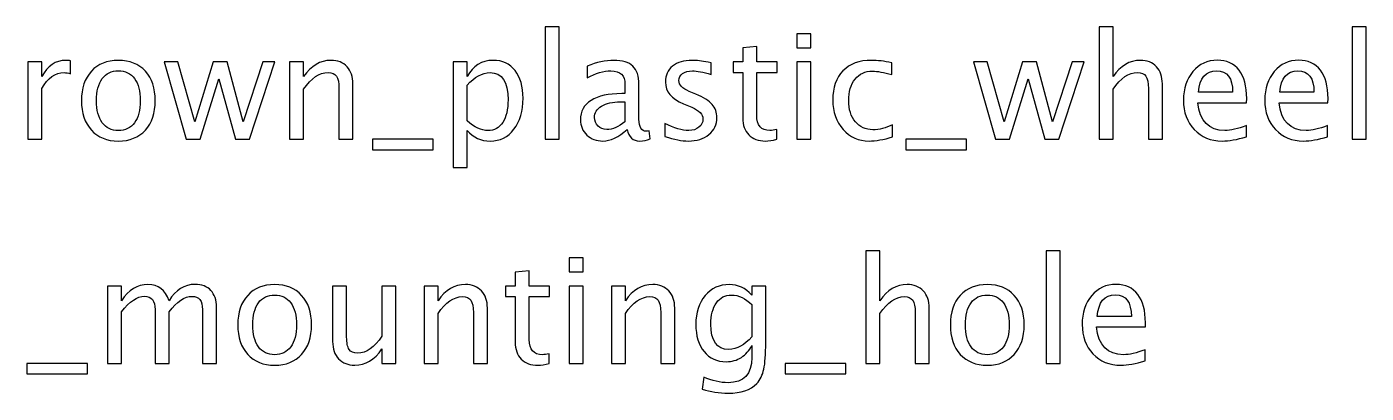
# Model space of a CAD drawing. Header units: centimetres. Extents: x -26.9 to 37.3, y -43.5 to 43.3.
# Drawn here: x 8.27 to 19.93, y 12.46 to 15.65 of the extents above; entities that cross this region are included whole.
import ezdxf

# ---------------------------------------------------------------- set-up
doc = ezdxf.new("R2010")
doc.units = ezdxf.units.CM
doc.header["$MEASUREMENT"] = 0
doc.layers.add('Layer 1', color=7, linetype='Continuous')

msp = doc.modelspace()

# ---------------------------------------------------------------- linework, layer by layer
at = {"layer": 'Layer 1'}
for points, knots in [([(12.78074, 14.67044), (12.78074, 14.67044), (12.78074, 15.64961), (12.78074, 15.64961), (12.78074, 15.64961), (12.78074, 15.64961), (12.90266, 15.64961), (12.90266, 15.64961), (12.90266, 15.64961), (12.90266, 15.64961), (12.90266, 14.67044), (12.90266, 14.67044), (12.90266, 14.67044), (12.90266, 14.67044), (12.78074, 14.67044), (12.78074, 14.67044)], [0, 0, 0, 0, 0.2, 0.2, 0.2, 0.2, 0.4, 0.4, 0.4, 0.4, 0.6, 0.6, 0.6, 0.6, 1, 1, 1, 1]), ([(17.60251, 14.67044), (17.60251, 14.67044), (17.60251, 15.64961), (17.60251, 15.64961), (17.60251, 15.64961), (17.60251, 15.64961), (17.72443, 15.64961), (17.72443, 15.64961), (17.72443, 15.64961), (17.72443, 15.64961), (17.72443, 15.21633), (17.72443, 15.21633), (17.72443, 15.21633), (17.78899, 15.31052), (17.86815, 15.35751), (17.96171, 15.35751), (17.96171, 15.35751), (18.02055, 15.35751), (18.06733, 15.3391), (18.10183, 15.30205), (18.10183, 15.30205), (18.13633, 15.26522), (18.15369, 15.21548), (18.15369, 15.15325), (18.15369, 15.15325), (18.15369, 15.15325), (18.15369, 14.67044), (18.15369, 14.67044), (18.15369, 14.67044), (18.15369, 14.67044), (18.03177, 14.67044), (18.03177, 14.67044), (18.03177, 14.67044), (18.03177, 14.67044), (18.03177, 15.11346), (18.03177, 15.11346), (18.03177, 15.11346), (18.03177, 15.16341), (18.02436, 15.19897), (18.00976, 15.22014), (18.00976, 15.22014), (17.99494, 15.24152), (17.9706, 15.2521), (17.93652, 15.2521), (17.93652, 15.2521), (17.86159, 15.2521), (17.79089, 15.20321), (17.72443, 15.10542), (17.72443, 15.10542), (17.72443, 15.10542), (17.72443, 14.67044), (17.72443, 14.67044), (17.72443, 14.67044), (17.72443, 14.67044), (17.60251, 14.67044), (17.60251, 14.67044)], [0, 0, 0, 0, 0.06666667, 0.06666667, 0.06666667, 0.06666667, 0.13333333, 0.13333333, 0.13333333, 0.13333333, 0.2, 0.2, 0.2, 0.2, 0.26666667, 0.26666667, 0.26666667, 0.26666667, 0.33333333, 0.33333333, 0.33333333, 0.33333333, 0.4, 0.4, 0.4, 0.4, 0.46666667, 0.46666667, 0.46666667, 0.46666667, 0.53333333, 0.53333333, 0.53333333, 0.53333333, 0.6, 0.6, 0.6, 0.6, 0.66666667, 0.66666667, 0.66666667, 0.66666667, 0.73333333, 0.73333333, 0.73333333, 0.73333333, 0.8, 0.8, 0.8, 0.8, 0.86666667, 0.86666667, 0.86666667, 0.86666667, 1, 1, 1, 1]), ([(19.80596, 14.67044), (19.80596, 14.67044), (19.80596, 15.64961), (19.80596, 15.64961), (19.80596, 15.64961), (19.80596, 15.64961), (19.92788, 15.64961), (19.92788, 15.64961), (19.92788, 15.64961), (19.92788, 15.64961), (19.92788, 14.67044), (19.92788, 14.67044), (19.92788, 14.67044), (19.92788, 14.67044), (19.80596, 14.67044), (19.80596, 14.67044)], [0, 0, 0, 0, 0.2, 0.2, 0.2, 0.2, 0.4, 0.4, 0.4, 0.4, 0.6, 0.6, 0.6, 0.6, 1, 1, 1, 1]), ([(14.97149, 15.46673), (14.97149, 15.46673), (14.97149, 15.58865), (14.97149, 15.58865), (14.97149, 15.58865), (14.97149, 15.58865), (15.09341, 15.58865), (15.09341, 15.58865), (15.09341, 15.58865), (15.09341, 15.58865), (15.09341, 15.46673), (15.09341, 15.46673), (15.09341, 15.46673), (15.09341, 15.46673), (14.97149, 15.46673), (14.97149, 15.46673)], [0, 0, 0, 0, 0.2, 0.2, 0.2, 0.2, 0.4, 0.4, 0.4, 0.4, 0.6, 0.6, 0.6, 0.6, 1, 1, 1, 1]), ([(14.7975, 14.67065), (14.75982, 14.66028), (14.72702, 14.6552), (14.69929, 14.6552), (14.69929, 14.6552), (14.63706, 14.6552), (14.58859, 14.67298), (14.55387, 14.70854), (14.55387, 14.70854), (14.51895, 14.7441), (14.50159, 14.79342), (14.50159, 14.85671), (14.50159, 14.85671), (14.50159, 14.85671), (14.50159, 15.2521), (14.50159, 15.2521), (14.50159, 15.2521), (14.50159, 15.2521), (14.41735, 15.2521), (14.41735, 15.2521), (14.41735, 15.2521), (14.41735, 15.2521), (14.41735, 15.34354), (14.41735, 15.34354), (14.41735, 15.34354), (14.41735, 15.34354), (14.50159, 15.34354), (14.50159, 15.34354), (14.50159, 15.34354), (14.50159, 15.34354), (14.50159, 15.46525), (14.50159, 15.46525), (14.50159, 15.46525), (14.50159, 15.46525), (14.62351, 15.47689), (14.62351, 15.47689), (14.62351, 15.47689), (14.62351, 15.47689), (14.62351, 15.34354), (14.62351, 15.34354), (14.62351, 15.34354), (14.62351, 15.34354), (14.80004, 15.34354), (14.80004, 15.34354), (14.80004, 15.34354), (14.80004, 15.34354), (14.80004, 15.2521), (14.80004, 15.2521), (14.80004, 15.2521), (14.80004, 15.2521), (14.62351, 15.2521), (14.62351, 15.2521), (14.62351, 15.2521), (14.62351, 15.2521), (14.62351, 14.87872), (14.62351, 14.87872), (14.62351, 14.87872), (14.62351, 14.79067), (14.66182, 14.74664), (14.73823, 14.74664), (14.73823, 14.74664), (14.75453, 14.74664), (14.77422, 14.74939), (14.7975, 14.75468), (14.7975, 14.75468), (14.7975, 14.75468), (14.7975, 14.67065), (14.7975, 14.67065)], [0, 0, 0, 0, 0.05555556, 0.05555556, 0.05555556, 0.05555556, 0.11111111, 0.11111111, 0.11111111, 0.11111111, 0.16666667, 0.16666667, 0.16666667, 0.16666667, 0.22222222, 0.22222222, 0.22222222, 0.22222222, 0.27777778, 0.27777778, 0.27777778, 0.27777778, 0.33333333, 0.33333333, 0.33333333, 0.33333333, 0.38888889, 0.38888889, 0.38888889, 0.38888889, 0.44444444, 0.44444444, 0.44444444, 0.44444444, 0.5, 0.5, 0.5, 0.5, 0.55555556, 0.55555556, 0.55555556, 0.55555556, 0.61111111, 0.61111111, 0.61111111, 0.61111111, 0.66666667, 0.66666667, 0.66666667, 0.66666667, 0.72222222, 0.72222222, 0.72222222, 0.72222222, 0.77777778, 0.77777778, 0.77777778, 0.77777778, 0.83333333, 0.83333333, 0.83333333, 0.83333333, 0.88888889, 0.88888889, 0.88888889, 0.88888889, 1, 1, 1, 1]), ([(8.27986, 14.67044), (8.27986, 14.67044), (8.27986, 15.34354), (8.27986, 15.34354), (8.27986, 15.34354), (8.27986, 15.34354), (8.40178, 15.34354), (8.40178, 15.34354), (8.40178, 15.34354), (8.40178, 15.34354), (8.40178, 15.21633), (8.40178, 15.21633), (8.40178, 15.21633), (8.45025, 15.31052), (8.52053, 15.35751), (8.61281, 15.35751), (8.61281, 15.35751), (8.6253, 15.35751), (8.63842, 15.35645), (8.65197, 15.35434), (8.65197, 15.35434), (8.65197, 15.35434), (8.65197, 15.24025), (8.65197, 15.24025), (8.65197, 15.24025), (8.6308, 15.24723), (8.61218, 15.25083), (8.59609, 15.25083), (8.59609, 15.25083), (8.51862, 15.25083), (8.45385, 15.20511), (8.40178, 15.11346), (8.40178, 15.11346), (8.40178, 15.11346), (8.40178, 14.67044), (8.40178, 14.67044), (8.40178, 14.67044), (8.40178, 14.67044), (8.27986, 14.67044), (8.27986, 14.67044)], [0, 0, 0, 0, 0.09090909, 0.09090909, 0.09090909, 0.09090909, 0.18181818, 0.18181818, 0.18181818, 0.18181818, 0.27272727, 0.27272727, 0.27272727, 0.27272727, 0.36363636, 0.36363636, 0.36363636, 0.36363636, 0.45454545, 0.45454545, 0.45454545, 0.45454545, 0.54545455, 0.54545455, 0.54545455, 0.54545455, 0.63636364, 0.63636364, 0.63636364, 0.63636364, 0.72727273, 0.72727273, 0.72727273, 0.72727273, 0.81818182, 0.81818182, 0.81818182, 0.81818182, 1, 1, 1, 1]), ([(9.06747, 14.6552), (8.96862, 14.6552), (8.89031, 14.68674), (8.83273, 14.74982), (8.83273, 14.74982), (8.77495, 14.81289), (8.74616, 14.89862), (8.74616, 15.00678), (8.74616, 15.00678), (8.74616, 15.11473), (8.77495, 15.20024), (8.83273, 15.26311), (8.83273, 15.26311), (8.89031, 15.32597), (8.96862, 15.35751), (9.06747, 15.35751), (9.06747, 15.35751), (9.16632, 15.35751), (9.24464, 15.32597), (9.30221, 15.26311), (9.30221, 15.26311), (9.35999, 15.20024), (9.38878, 15.11473), (9.38878, 15.00678), (9.38878, 15.00678), (9.38878, 14.89862), (9.35999, 14.81289), (9.30221, 14.74982), (9.30221, 14.74982), (9.24464, 14.68674), (9.16632, 14.6552), (9.06747, 14.6552)], [0, 0, 0, 0, 0.11111111, 0.11111111, 0.11111111, 0.11111111, 0.22222222, 0.22222222, 0.22222222, 0.22222222, 0.33333333, 0.33333333, 0.33333333, 0.33333333, 0.44444444, 0.44444444, 0.44444444, 0.44444444, 0.55555556, 0.55555556, 0.55555556, 0.55555556, 0.66666667, 0.66666667, 0.66666667, 0.66666667, 0.77777778, 0.77777778, 0.77777778, 0.77777778, 1, 1, 1, 1]), ([(9.65844, 14.67044), (9.65844, 14.67044), (9.4654, 15.34354), (9.4654, 15.34354), (9.4654, 15.34354), (9.4654, 15.34354), (9.58436, 15.34354), (9.58436, 15.34354), (9.58436, 15.34354), (9.58436, 15.34354), (9.73231, 14.82094), (9.73231, 14.82094), (9.73231, 14.82094), (9.73231, 14.82094), (9.89191, 15.34354), (9.89191, 15.34354), (9.89191, 15.34354), (9.89191, 15.34354), (10.01383, 15.34354), (10.01383, 15.34354), (10.01383, 15.34354), (10.01383, 15.34354), (10.15416, 14.82178), (10.15416, 14.82178), (10.15416, 14.82178), (10.15416, 14.82178), (10.32392, 15.34354), (10.32392, 15.34354), (10.32392, 15.34354), (10.32392, 15.34354), (10.42806, 15.34354), (10.42806, 15.34354), (10.42806, 15.34354), (10.42806, 15.34354), (10.20835, 14.67044), (10.20835, 14.67044), (10.20835, 14.67044), (10.20835, 14.67044), (10.08643, 14.67044), (10.08643, 14.67044), (10.08643, 14.67044), (10.08643, 14.67044), (9.94207, 15.19537), (9.94207, 15.19537), (9.94207, 15.19537), (9.94207, 15.19537), (9.78036, 14.67044), (9.78036, 14.67044), (9.78036, 14.67044), (9.78036, 14.67044), (9.65844, 14.67044), (9.65844, 14.67044)], [0, 0, 0, 0, 0.07142857, 0.07142857, 0.07142857, 0.07142857, 0.14285714, 0.14285714, 0.14285714, 0.14285714, 0.21428571, 0.21428571, 0.21428571, 0.21428571, 0.28571429, 0.28571429, 0.28571429, 0.28571429, 0.35714286, 0.35714286, 0.35714286, 0.35714286, 0.42857143, 0.42857143, 0.42857143, 0.42857143, 0.5, 0.5, 0.5, 0.5, 0.57142857, 0.57142857, 0.57142857, 0.57142857, 0.64285714, 0.64285714, 0.64285714, 0.64285714, 0.71428571, 0.71428571, 0.71428571, 0.71428571, 0.78571429, 0.78571429, 0.78571429, 0.78571429, 0.85714286, 0.85714286, 0.85714286, 0.85714286, 1, 1, 1, 1]), ([(10.55824, 14.67044), (10.55824, 14.67044), (10.55824, 15.34354), (10.55824, 15.34354), (10.55824, 15.34354), (10.55824, 15.34354), (10.68016, 15.34354), (10.68016, 15.34354), (10.68016, 15.34354), (10.68016, 15.34354), (10.68016, 15.21633), (10.68016, 15.21633), (10.68016, 15.21633), (10.74472, 15.31052), (10.82388, 15.35751), (10.91744, 15.35751), (10.91744, 15.35751), (10.97628, 15.35751), (11.02306, 15.3391), (11.05756, 15.30205), (11.05756, 15.30205), (11.09206, 15.26522), (11.10942, 15.21548), (11.10942, 15.15325), (11.10942, 15.15325), (11.10942, 15.15325), (11.10942, 14.67044), (11.10942, 14.67044), (11.10942, 14.67044), (11.10942, 14.67044), (10.9875, 14.67044), (10.9875, 14.67044), (10.9875, 14.67044), (10.9875, 14.67044), (10.9875, 15.11346), (10.9875, 15.11346), (10.9875, 15.11346), (10.9875, 15.16341), (10.98009, 15.19897), (10.96549, 15.22014), (10.96549, 15.22014), (10.95067, 15.24152), (10.92633, 15.2521), (10.89225, 15.2521), (10.89225, 15.2521), (10.81732, 15.2521), (10.74662, 15.20321), (10.68016, 15.10542), (10.68016, 15.10542), (10.68016, 15.10542), (10.68016, 14.67044), (10.68016, 14.67044), (10.68016, 14.67044), (10.68016, 14.67044), (10.55824, 14.67044), (10.55824, 14.67044)], [0, 0, 0, 0, 0.06666667, 0.06666667, 0.06666667, 0.06666667, 0.13333333, 0.13333333, 0.13333333, 0.13333333, 0.2, 0.2, 0.2, 0.2, 0.26666667, 0.26666667, 0.26666667, 0.26666667, 0.33333333, 0.33333333, 0.33333333, 0.33333333, 0.4, 0.4, 0.4, 0.4, 0.46666667, 0.46666667, 0.46666667, 0.46666667, 0.53333333, 0.53333333, 0.53333333, 0.53333333, 0.6, 0.6, 0.6, 0.6, 0.66666667, 0.66666667, 0.66666667, 0.66666667, 0.73333333, 0.73333333, 0.73333333, 0.73333333, 0.8, 0.8, 0.8, 0.8, 0.86666667, 0.86666667, 0.86666667, 0.86666667, 1, 1, 1, 1]), ([(11.98149, 14.42533), (11.98149, 14.42533), (11.98149, 15.34354), (11.98149, 15.34354), (11.98149, 15.34354), (11.98149, 15.34354), (12.10341, 15.34354), (12.10341, 15.34354), (12.10341, 15.34354), (12.10341, 15.34354), (12.10341, 15.21633), (12.10341, 15.21633), (12.10341, 15.21633), (12.15336, 15.31052), (12.22851, 15.35751), (12.32862, 15.35751), (12.32862, 15.35751), (12.40969, 15.35751), (12.4734, 15.32809), (12.51997, 15.26903), (12.51997, 15.26903), (12.56654, 15.20998), (12.58982, 15.12933), (12.58982, 15.0271), (12.58982, 15.0271), (12.58982, 14.91576), (12.56336, 14.8258), (12.51066, 14.75765), (12.51066, 14.75765), (12.45795, 14.68928), (12.38853, 14.6552), (12.30259, 14.6552), (12.30259, 14.6552), (12.22279, 14.6552), (12.15633, 14.68568), (12.10341, 14.74685), (12.10341, 14.74685), (12.10341, 14.74685), (12.10341, 14.42533), (12.10341, 14.42533), (12.10341, 14.42533), (12.10341, 14.42533), (11.98149, 14.42533), (11.98149, 14.42533)], [0, 0, 0, 0, 0.08333333, 0.08333333, 0.08333333, 0.08333333, 0.16666667, 0.16666667, 0.16666667, 0.16666667, 0.25, 0.25, 0.25, 0.25, 0.33333333, 0.33333333, 0.33333333, 0.33333333, 0.41666667, 0.41666667, 0.41666667, 0.41666667, 0.5, 0.5, 0.5, 0.5, 0.58333333, 0.58333333, 0.58333333, 0.58333333, 0.66666667, 0.66666667, 0.66666667, 0.66666667, 0.75, 0.75, 0.75, 0.75, 0.83333333, 0.83333333, 0.83333333, 0.83333333, 1, 1, 1, 1]), ([(13.49469, 14.75617), (13.42146, 14.68886), (13.35097, 14.6552), (13.28324, 14.6552), (13.28324, 14.6552), (13.22757, 14.6552), (13.18121, 14.67256), (13.1446, 14.70748), (13.1446, 14.70748), (13.10777, 14.74241), (13.08935, 14.78643), (13.08935, 14.83956), (13.08935, 14.83956), (13.08935, 14.91301), (13.12025, 14.96953), (13.18206, 15.0089), (13.18206, 15.0089), (13.24387, 15.04827), (13.33256, 15.06795), (13.44813, 15.06795), (13.44813, 15.06795), (13.44813, 15.06795), (13.4767, 15.06795), (13.4767, 15.06795), (13.4767, 15.06795), (13.4767, 15.06795), (13.4767, 15.14902), (13.4767, 15.14902), (13.4767, 15.14902), (13.4767, 15.22712), (13.43606, 15.26607), (13.35457, 15.26607), (13.35457, 15.26607), (13.29149, 15.26607), (13.22249, 15.24617), (13.14777, 15.20638), (13.14777, 15.20638), (13.14777, 15.20638), (13.14777, 15.30671), (13.14777, 15.30671), (13.14777, 15.30671), (13.2299, 15.34058), (13.30737, 15.35751), (13.37997, 15.35751), (13.37997, 15.35751), (13.45469, 15.35751), (13.50993, 15.34058), (13.54528, 15.3065), (13.54528, 15.3065), (13.58084, 15.27242), (13.59862, 15.21993), (13.59862, 15.14902), (13.59862, 15.14902), (13.59862, 15.14902), (13.59862, 14.84485), (13.59862, 14.84485), (13.59862, 14.84485), (13.59862, 14.77522), (13.62, 14.74029), (13.66297, 14.74029), (13.66297, 14.74029), (13.66826, 14.74029), (13.67609, 14.74114), (13.68646, 14.74283), (13.68646, 14.74283), (13.68646, 14.74283), (13.69514, 14.6751), (13.69514, 14.6751), (13.69514, 14.6751), (13.66741, 14.66176), (13.63693, 14.6552), (13.60349, 14.6552), (13.60349, 14.6552), (13.54655, 14.6552), (13.51036, 14.68886), (13.49469, 14.75617)], [0, 0, 0, 0, 0.05, 0.05, 0.05, 0.05, 0.1, 0.1, 0.1, 0.1, 0.15, 0.15, 0.15, 0.15, 0.2, 0.2, 0.2, 0.2, 0.25, 0.25, 0.25, 0.25, 0.3, 0.3, 0.3, 0.3, 0.35, 0.35, 0.35, 0.35, 0.4, 0.4, 0.4, 0.4, 0.45, 0.45, 0.45, 0.45, 0.5, 0.5, 0.5, 0.5, 0.55, 0.55, 0.55, 0.55, 0.6, 0.6, 0.6, 0.6, 0.65, 0.65, 0.65, 0.65, 0.7, 0.7, 0.7, 0.7, 0.75, 0.75, 0.75, 0.75, 0.8, 0.8, 0.8, 0.8, 0.85, 0.85, 0.85, 0.85, 0.9, 0.9, 0.9, 0.9, 1, 1, 1, 1]), ([(13.82489, 14.69457), (13.82489, 14.69457), (13.82489, 14.80633), (13.82489, 14.80633), (13.82489, 14.80633), (13.90469, 14.76654), (13.9739, 14.74664), (14.03296, 14.74664), (14.03296, 14.74664), (14.0681, 14.74664), (14.09731, 14.75617), (14.12038, 14.77522), (14.12038, 14.77522), (14.14345, 14.79405), (14.15509, 14.81776), (14.15509, 14.84634), (14.15509, 14.84634), (14.15509, 14.88803), (14.12271, 14.92254), (14.05794, 14.94984), (14.05794, 14.94984), (14.05794, 14.94984), (13.9866, 14.98011), (13.9866, 14.98011), (13.9866, 14.98011), (13.88141, 15.02371), (13.8287, 15.08679), (13.8287, 15.1687), (13.8287, 15.1687), (13.8287, 15.22734), (13.84944, 15.27348), (13.89093, 15.30713), (13.89093, 15.30713), (13.93242, 15.34079), (13.98936, 15.35751), (14.06153, 15.35751), (14.06153, 15.35751), (14.099, 15.35751), (14.14557, 15.35243), (14.20081, 15.34206), (14.20081, 15.34206), (14.20081, 15.34206), (14.22621, 15.33719), (14.22621, 15.33719), (14.22621, 15.33719), (14.22621, 15.33719), (14.22621, 15.23559), (14.22621, 15.23559), (14.22621, 15.23559), (14.15827, 15.25591), (14.10408, 15.26607), (14.06365, 15.26607), (14.06365, 15.26607), (14.02809, 15.26607), (13.99994, 15.25824), (13.97856, 15.24279), (13.97856, 15.24279), (13.95739, 15.22734), (13.94681, 15.20659), (13.94681, 15.18056), (13.94681, 15.18056), (13.94681, 15.14394), (13.97644, 15.11282), (14.03592, 15.08764), (14.03592, 15.08764), (14.03592, 15.08764), (14.09455, 15.06287), (14.09455, 15.06287), (14.09455, 15.06287), (14.16102, 15.03493), (14.20801, 15.0053), (14.23552, 14.97418), (14.23552, 14.97418), (14.26325, 14.94307), (14.27701, 14.90412), (14.27701, 14.85755), (14.27701, 14.85755), (14.27701, 14.7985), (14.25373, 14.75003), (14.20695, 14.71214), (14.20695, 14.71214), (14.16038, 14.67425), (14.10069, 14.6552), (14.02809, 14.6552), (14.02809, 14.6552), (13.97221, 14.6552), (13.90469, 14.66832), (13.82489, 14.69457)], [0, 0, 0, 0, 0.04347826, 0.04347826, 0.04347826, 0.04347826, 0.08695652, 0.08695652, 0.08695652, 0.08695652, 0.13043478, 0.13043478, 0.13043478, 0.13043478, 0.17391304, 0.17391304, 0.17391304, 0.17391304, 0.2173913, 0.2173913, 0.2173913, 0.2173913, 0.26086957, 0.26086957, 0.26086957, 0.26086957, 0.30434783, 0.30434783, 0.30434783, 0.30434783, 0.34782609, 0.34782609, 0.34782609, 0.34782609, 0.39130435, 0.39130435, 0.39130435, 0.39130435, 0.43478261, 0.43478261, 0.43478261, 0.43478261, 0.47826087, 0.47826087, 0.47826087, 0.47826087, 0.52173913, 0.52173913, 0.52173913, 0.52173913, 0.56521739, 0.56521739, 0.56521739, 0.56521739, 0.60869565, 0.60869565, 0.60869565, 0.60869565, 0.65217391, 0.65217391, 0.65217391, 0.65217391, 0.69565217, 0.69565217, 0.69565217, 0.69565217, 0.73913043, 0.73913043, 0.73913043, 0.73913043, 0.7826087, 0.7826087, 0.7826087, 0.7826087, 0.82608696, 0.82608696, 0.82608696, 0.82608696, 0.86956522, 0.86956522, 0.86956522, 0.86956522, 0.91304348, 0.91304348, 0.91304348, 0.91304348, 1, 1, 1, 1]), ([(14.97149, 14.67044), (14.97149, 14.67044), (14.97149, 15.34354), (14.97149, 15.34354), (14.97149, 15.34354), (14.97149, 15.34354), (15.09341, 15.34354), (15.09341, 15.34354), (15.09341, 15.34354), (15.09341, 15.34354), (15.09341, 14.67044), (15.09341, 14.67044), (15.09341, 14.67044), (15.09341, 14.67044), (14.97149, 14.67044), (14.97149, 14.67044)], [0, 0, 0, 0, 0.2, 0.2, 0.2, 0.2, 0.4, 0.4, 0.4, 0.4, 0.6, 0.6, 0.6, 0.6, 1, 1, 1, 1]), ([(15.80588, 14.69076), (15.72693, 14.66705), (15.65877, 14.6552), (15.60141, 14.6552), (15.60141, 14.6552), (15.51039, 14.6552), (15.43504, 14.68886), (15.37514, 14.75595), (15.37514, 14.75595), (15.31524, 14.82326), (15.28518, 14.90814), (15.28518, 15.01038), (15.28518, 15.01038), (15.28518, 15.1196), (15.31481, 15.2049), (15.37408, 15.26586), (15.37408, 15.26586), (15.43335, 15.32703), (15.51611, 15.35751), (15.62237, 15.35751), (15.62237, 15.35751), (15.67465, 15.35751), (15.73349, 15.35031), (15.79826, 15.33592), (15.79826, 15.33592), (15.79826, 15.33592), (15.79826, 15.23305), (15.79826, 15.23305), (15.79826, 15.23305), (15.72947, 15.25337), (15.67338, 15.26353), (15.6302, 15.26353), (15.6302, 15.26353), (15.56754, 15.26353), (15.51738, 15.24004), (15.47991, 15.19326), (15.47991, 15.19326), (15.44245, 15.14648), (15.42361, 15.08404), (15.42361, 15.00614), (15.42361, 15.00614), (15.42361, 14.93058), (15.44308, 14.86962), (15.48182, 14.82284), (15.48182, 14.82284), (15.52055, 14.77627), (15.57114, 14.75299), (15.63401, 14.75299), (15.63401, 14.75299), (15.68968, 14.75299), (15.74683, 14.76738), (15.80588, 14.79617), (15.80588, 14.79617), (15.80588, 14.79617), (15.80588, 14.69076), (15.80588, 14.69076)], [0, 0, 0, 0, 0.06666667, 0.06666667, 0.06666667, 0.06666667, 0.13333333, 0.13333333, 0.13333333, 0.13333333, 0.2, 0.2, 0.2, 0.2, 0.26666667, 0.26666667, 0.26666667, 0.26666667, 0.33333333, 0.33333333, 0.33333333, 0.33333333, 0.4, 0.4, 0.4, 0.4, 0.46666667, 0.46666667, 0.46666667, 0.46666667, 0.53333333, 0.53333333, 0.53333333, 0.53333333, 0.6, 0.6, 0.6, 0.6, 0.66666667, 0.66666667, 0.66666667, 0.66666667, 0.73333333, 0.73333333, 0.73333333, 0.73333333, 0.8, 0.8, 0.8, 0.8, 0.86666667, 0.86666667, 0.86666667, 0.86666667, 1, 1, 1, 1]), ([(16.70271, 14.67044), (16.70271, 14.67044), (16.50967, 15.34354), (16.50967, 15.34354), (16.50967, 15.34354), (16.50967, 15.34354), (16.62863, 15.34354), (16.62863, 15.34354), (16.62863, 15.34354), (16.62863, 15.34354), (16.77658, 14.82094), (16.77658, 14.82094), (16.77658, 14.82094), (16.77658, 14.82094), (16.93618, 15.34354), (16.93618, 15.34354), (16.93618, 15.34354), (16.93618, 15.34354), (17.0581, 15.34354), (17.0581, 15.34354), (17.0581, 15.34354), (17.0581, 15.34354), (17.19843, 14.82178), (17.19843, 14.82178), (17.19843, 14.82178), (17.19843, 14.82178), (17.36819, 15.34354), (17.36819, 15.34354), (17.36819, 15.34354), (17.36819, 15.34354), (17.47233, 15.34354), (17.47233, 15.34354), (17.47233, 15.34354), (17.47233, 15.34354), (17.25262, 14.67044), (17.25262, 14.67044), (17.25262, 14.67044), (17.25262, 14.67044), (17.1307, 14.67044), (17.1307, 14.67044), (17.1307, 14.67044), (17.1307, 14.67044), (16.98634, 15.19537), (16.98634, 15.19537), (16.98634, 15.19537), (16.98634, 15.19537), (16.82463, 14.67044), (16.82463, 14.67044), (16.82463, 14.67044), (16.82463, 14.67044), (16.70271, 14.67044), (16.70271, 14.67044)], [0, 0, 0, 0, 0.07142857, 0.07142857, 0.07142857, 0.07142857, 0.14285714, 0.14285714, 0.14285714, 0.14285714, 0.21428571, 0.21428571, 0.21428571, 0.21428571, 0.28571429, 0.28571429, 0.28571429, 0.28571429, 0.35714286, 0.35714286, 0.35714286, 0.35714286, 0.42857143, 0.42857143, 0.42857143, 0.42857143, 0.5, 0.5, 0.5, 0.5, 0.57142857, 0.57142857, 0.57142857, 0.57142857, 0.64285714, 0.64285714, 0.64285714, 0.64285714, 0.71428571, 0.71428571, 0.71428571, 0.71428571, 0.78571429, 0.78571429, 0.78571429, 0.78571429, 0.85714286, 0.85714286, 0.85714286, 0.85714286, 1, 1, 1, 1]), ([(18.88479, 14.69203), (18.80288, 14.66748), (18.73281, 14.6552), (18.67439, 14.6552), (18.67439, 14.6552), (18.5747, 14.6552), (18.49363, 14.68822), (18.43119, 14.75405), (18.43119, 14.75405), (18.36875, 14.81988), (18.33742, 14.90518), (18.33742, 15.01017), (18.33742, 15.01017), (18.33742, 15.11198), (18.36494, 15.19559), (18.42018, 15.26099), (18.42018, 15.26099), (18.47543, 15.32618), (18.54612, 15.35878), (18.63227, 15.35878), (18.63227, 15.35878), (18.71376, 15.35878), (18.77684, 15.32978), (18.82129, 15.27179), (18.82129, 15.27179), (18.86574, 15.21379), (18.88797, 15.13166), (18.88797, 15.02519), (18.88797, 15.02519), (18.88797, 15.02519), (18.88733, 14.98794), (18.88733, 14.98794), (18.88733, 14.98794), (18.88733, 14.98794), (18.46188, 14.98794), (18.46188, 14.98794), (18.46188, 14.98794), (18.47966, 14.82707), (18.55819, 14.74664), (18.69725, 14.74664), (18.69725, 14.74664), (18.74827, 14.74664), (18.81071, 14.76103), (18.88479, 14.78982), (18.88479, 14.78982), (18.88479, 14.78982), (18.88479, 14.69203), (18.88479, 14.69203)], [0, 0, 0, 0, 0.07692308, 0.07692308, 0.07692308, 0.07692308, 0.15384615, 0.15384615, 0.15384615, 0.15384615, 0.23076923, 0.23076923, 0.23076923, 0.23076923, 0.30769231, 0.30769231, 0.30769231, 0.30769231, 0.38461538, 0.38461538, 0.38461538, 0.38461538, 0.46153846, 0.46153846, 0.46153846, 0.46153846, 0.53846154, 0.53846154, 0.53846154, 0.53846154, 0.61538462, 0.61538462, 0.61538462, 0.61538462, 0.69230769, 0.69230769, 0.69230769, 0.69230769, 0.76923077, 0.76923077, 0.76923077, 0.76923077, 0.84615385, 0.84615385, 0.84615385, 0.84615385, 1, 1, 1, 1]), ([(19.59239, 14.69203), (19.51048, 14.66748), (19.44041, 14.6552), (19.38199, 14.6552), (19.38199, 14.6552), (19.2823, 14.6552), (19.20123, 14.68822), (19.13879, 14.75405), (19.13879, 14.75405), (19.07635, 14.81988), (19.04502, 14.90518), (19.04502, 15.01017), (19.04502, 15.01017), (19.04502, 15.11198), (19.07254, 15.19559), (19.12778, 15.26099), (19.12778, 15.26099), (19.18303, 15.32618), (19.25372, 15.35878), (19.33987, 15.35878), (19.33987, 15.35878), (19.42136, 15.35878), (19.48444, 15.32978), (19.52889, 15.27179), (19.52889, 15.27179), (19.57334, 15.21379), (19.59557, 15.13166), (19.59557, 15.02519), (19.59557, 15.02519), (19.59557, 15.02519), (19.59493, 14.98794), (19.59493, 14.98794), (19.59493, 14.98794), (19.59493, 14.98794), (19.16948, 14.98794), (19.16948, 14.98794), (19.16948, 14.98794), (19.18726, 14.82707), (19.26579, 14.74664), (19.40485, 14.74664), (19.40485, 14.74664), (19.45587, 14.74664), (19.51831, 14.76103), (19.59239, 14.78982), (19.59239, 14.78982), (19.59239, 14.78982), (19.59239, 14.69203), (19.59239, 14.69203)], [0, 0, 0, 0, 0.07692308, 0.07692308, 0.07692308, 0.07692308, 0.15384615, 0.15384615, 0.15384615, 0.15384615, 0.23076923, 0.23076923, 0.23076923, 0.23076923, 0.30769231, 0.30769231, 0.30769231, 0.30769231, 0.38461538, 0.38461538, 0.38461538, 0.38461538, 0.46153846, 0.46153846, 0.46153846, 0.46153846, 0.53846154, 0.53846154, 0.53846154, 0.53846154, 0.61538462, 0.61538462, 0.61538462, 0.61538462, 0.69230769, 0.69230769, 0.69230769, 0.69230769, 0.76923077, 0.76923077, 0.76923077, 0.76923077, 0.84615385, 0.84615385, 0.84615385, 0.84615385, 1, 1, 1, 1]), ([(9.06726, 14.74664), (9.12758, 14.74664), (9.17457, 14.76929), (9.20802, 14.8148), (9.20802, 14.8148), (9.24125, 14.86009), (9.25797, 14.92423), (9.25797, 15.00678), (9.25797, 15.00678), (9.25797, 15.08912), (9.24125, 15.15304), (9.20802, 15.19834), (9.20802, 15.19834), (9.17457, 15.24342), (9.12758, 15.26607), (9.06726, 15.26607), (9.06726, 15.26607), (9.00672, 15.26607), (8.95973, 15.24342), (8.92671, 15.19834), (8.92671, 15.19834), (8.89348, 15.15304), (8.87697, 15.08912), (8.87697, 15.00678), (8.87697, 15.00678), (8.87697, 14.92423), (8.89348, 14.86009), (8.92671, 14.8148), (8.92671, 14.8148), (8.95973, 14.76929), (9.00672, 14.74664), (9.06726, 14.74664)], [0, 0, 0, 0, 0.11111111, 0.11111111, 0.11111111, 0.11111111, 0.22222222, 0.22222222, 0.22222222, 0.22222222, 0.33333333, 0.33333333, 0.33333333, 0.33333333, 0.44444444, 0.44444444, 0.44444444, 0.44444444, 0.55555556, 0.55555556, 0.55555556, 0.55555556, 0.66666667, 0.66666667, 0.66666667, 0.66666667, 0.77777778, 0.77777778, 0.77777778, 0.77777778, 1, 1, 1, 1]), ([(12.10341, 14.83088), (12.16628, 14.77479), (12.22618, 14.74664), (12.28312, 14.74664), (12.28312, 14.74664), (12.33921, 14.74664), (12.3826, 14.77014), (12.41308, 14.81691), (12.41308, 14.81691), (12.44377, 14.86369), (12.45901, 14.92952), (12.45901, 15.01461), (12.45901, 15.01461), (12.45901, 15.17209), (12.40694, 15.25083), (12.3028, 15.25083), (12.3028, 15.25083), (12.23464, 15.25083), (12.16818, 15.214), (12.10341, 15.14013), (12.10341, 15.14013), (12.10341, 15.14013), (12.10341, 14.83088), (12.10341, 14.83088)], [0, 0, 0, 0, 0.14285714, 0.14285714, 0.14285714, 0.14285714, 0.28571429, 0.28571429, 0.28571429, 0.28571429, 0.42857143, 0.42857143, 0.42857143, 0.42857143, 0.57142857, 0.57142857, 0.57142857, 0.57142857, 0.71428571, 0.71428571, 0.71428571, 0.71428571, 1, 1, 1, 1]), ([(18.46823, 15.07938), (18.46823, 15.07938), (18.76541, 15.07938), (18.76541, 15.07938), (18.76541, 15.07938), (18.76541, 15.20469), (18.71863, 15.26734), (18.62529, 15.26734), (18.62529, 15.26734), (18.53131, 15.26734), (18.47903, 15.20469), (18.46823, 15.07938)], [0, 0, 0, 0, 0.25, 0.25, 0.25, 0.25, 0.5, 0.5, 0.5, 0.5, 1, 1, 1, 1]), ([(19.17583, 15.07938), (19.17583, 15.07938), (19.47301, 15.07938), (19.47301, 15.07938), (19.47301, 15.07938), (19.47301, 15.20469), (19.42623, 15.26734), (19.33289, 15.26734), (19.33289, 15.26734), (19.23891, 15.26734), (19.18663, 15.20469), (19.17583, 15.07938)], [0, 0, 0, 0, 0.25, 0.25, 0.25, 0.25, 0.5, 0.5, 0.5, 0.5, 1, 1, 1, 1]), ([(13.4767, 14.82263), (13.4767, 14.82263), (13.4767, 14.99556), (13.4767, 14.99556), (13.4767, 14.99556), (13.4767, 14.99556), (13.43754, 14.99683), (13.43754, 14.99683), (13.43754, 14.99683), (13.36981, 14.99683), (13.3152, 14.98434), (13.2735, 14.95937), (13.2735, 14.95937), (13.23201, 14.93418), (13.21127, 14.90095), (13.21127, 14.85946), (13.21127, 14.85946), (13.21127, 14.83046), (13.22164, 14.80591), (13.24217, 14.7858), (13.24217, 14.7858), (13.26292, 14.76569), (13.28811, 14.75553), (13.31795, 14.75553), (13.31795, 14.75553), (13.36875, 14.75553), (13.42167, 14.77797), (13.4767, 14.82263)], [0, 0, 0, 0, 0.125, 0.125, 0.125, 0.125, 0.25, 0.25, 0.25, 0.25, 0.375, 0.375, 0.375, 0.375, 0.5, 0.5, 0.5, 0.5, 0.625, 0.625, 0.625, 0.625, 0.75, 0.75, 0.75, 0.75, 1, 1, 1, 1]), ([(11.27791, 14.579), (11.27791, 14.579), (11.27791, 14.67044), (11.27791, 14.67044), (11.27791, 14.67044), (11.27791, 14.67044), (11.80623, 14.67044), (11.80623, 14.67044), (11.80623, 14.67044), (11.80623, 14.67044), (11.80623, 14.579), (11.80623, 14.579), (11.80623, 14.579), (11.80623, 14.579), (11.27791, 14.579), (11.27791, 14.579)], [0, 0, 0, 0, 0.2, 0.2, 0.2, 0.2, 0.4, 0.4, 0.4, 0.4, 0.6, 0.6, 0.6, 0.6, 1, 1, 1, 1]), ([(15.92039, 14.579), (15.92039, 14.579), (15.92039, 14.67044), (15.92039, 14.67044), (15.92039, 14.67044), (15.92039, 14.67044), (16.44871, 14.67044), (16.44871, 14.67044), (16.44871, 14.67044), (16.44871, 14.67044), (16.44871, 14.579), (16.44871, 14.579), (16.44871, 14.579), (16.44871, 14.579), (15.92039, 14.579), (15.92039, 14.579)], [0, 0, 0, 0, 0.2, 0.2, 0.2, 0.2, 0.4, 0.4, 0.4, 0.4, 0.6, 0.6, 0.6, 0.6, 1, 1, 1, 1]), ([(15.57359, 12.71887), (15.57359, 12.71887), (15.57359, 13.69804), (15.57359, 13.69804), (15.57359, 13.69804), (15.57359, 13.69804), (15.69551, 13.69804), (15.69551, 13.69804), (15.69551, 13.69804), (15.69551, 13.69804), (15.69551, 13.26476), (15.69551, 13.26476), (15.69551, 13.26476), (15.76007, 13.35895), (15.83923, 13.40594), (15.93279, 13.40594), (15.93279, 13.40594), (15.99163, 13.40594), (16.03841, 13.38753), (16.07291, 13.35048), (16.07291, 13.35048), (16.10741, 13.31365), (16.12477, 13.26391), (16.12477, 13.20168), (16.12477, 13.20168), (16.12477, 13.20168), (16.12477, 12.71887), (16.12477, 12.71887), (16.12477, 12.71887), (16.12477, 12.71887), (16.00285, 12.71887), (16.00285, 12.71887), (16.00285, 12.71887), (16.00285, 12.71887), (16.00285, 13.16189), (16.00285, 13.16189), (16.00285, 13.16189), (16.00285, 13.21184), (15.99544, 13.2474), (15.98084, 13.26857), (15.98084, 13.26857), (15.96602, 13.28995), (15.94168, 13.30053), (15.9076, 13.30053), (15.9076, 13.30053), (15.83267, 13.30053), (15.76197, 13.25164), (15.69551, 13.15385), (15.69551, 13.15385), (15.69551, 13.15385), (15.69551, 12.71887), (15.69551, 12.71887), (15.69551, 12.71887), (15.69551, 12.71887), (15.57359, 12.71887), (15.57359, 12.71887)], [0, 0, 0, 0, 0.06666667, 0.06666667, 0.06666667, 0.06666667, 0.13333333, 0.13333333, 0.13333333, 0.13333333, 0.2, 0.2, 0.2, 0.2, 0.26666667, 0.26666667, 0.26666667, 0.26666667, 0.33333333, 0.33333333, 0.33333333, 0.33333333, 0.4, 0.4, 0.4, 0.4, 0.46666667, 0.46666667, 0.46666667, 0.46666667, 0.53333333, 0.53333333, 0.53333333, 0.53333333, 0.6, 0.6, 0.6, 0.6, 0.66666667, 0.66666667, 0.66666667, 0.66666667, 0.73333333, 0.73333333, 0.73333333, 0.73333333, 0.8, 0.8, 0.8, 0.8, 0.86666667, 0.86666667, 0.86666667, 0.86666667, 1, 1, 1, 1]), ([(17.14204, 12.71887), (17.14204, 12.71887), (17.14204, 13.69804), (17.14204, 13.69804), (17.14204, 13.69804), (17.14204, 13.69804), (17.26396, 13.69804), (17.26396, 13.69804), (17.26396, 13.69804), (17.26396, 13.69804), (17.26396, 12.71887), (17.26396, 12.71887), (17.26396, 12.71887), (17.26396, 12.71887), (17.14204, 12.71887), (17.14204, 12.71887)], [0, 0, 0, 0, 0.2, 0.2, 0.2, 0.2, 0.4, 0.4, 0.4, 0.4, 0.6, 0.6, 0.6, 0.6, 1, 1, 1, 1]), ([(12.81747, 12.71908), (12.77979, 12.70871), (12.74699, 12.70363), (12.71926, 12.70363), (12.71926, 12.70363), (12.65703, 12.70363), (12.60856, 12.72141), (12.57384, 12.75697), (12.57384, 12.75697), (12.53892, 12.79253), (12.52156, 12.84185), (12.52156, 12.90514), (12.52156, 12.90514), (12.52156, 12.90514), (12.52156, 13.30053), (12.52156, 13.30053), (12.52156, 13.30053), (12.52156, 13.30053), (12.43732, 13.30053), (12.43732, 13.30053), (12.43732, 13.30053), (12.43732, 13.30053), (12.43732, 13.39197), (12.43732, 13.39197), (12.43732, 13.39197), (12.43732, 13.39197), (12.52156, 13.39197), (12.52156, 13.39197), (12.52156, 13.39197), (12.52156, 13.39197), (12.52156, 13.51368), (12.52156, 13.51368), (12.52156, 13.51368), (12.52156, 13.51368), (12.64348, 13.52532), (12.64348, 13.52532), (12.64348, 13.52532), (12.64348, 13.52532), (12.64348, 13.39197), (12.64348, 13.39197), (12.64348, 13.39197), (12.64348, 13.39197), (12.82001, 13.39197), (12.82001, 13.39197), (12.82001, 13.39197), (12.82001, 13.39197), (12.82001, 13.30053), (12.82001, 13.30053), (12.82001, 13.30053), (12.82001, 13.30053), (12.64348, 13.30053), (12.64348, 13.30053), (12.64348, 13.30053), (12.64348, 13.30053), (12.64348, 12.92715), (12.64348, 12.92715), (12.64348, 12.92715), (12.64348, 12.8391), (12.68179, 12.79507), (12.7582, 12.79507), (12.7582, 12.79507), (12.7745, 12.79507), (12.79419, 12.79782), (12.81747, 12.80311), (12.81747, 12.80311), (12.81747, 12.80311), (12.81747, 12.71908), (12.81747, 12.71908)], [0, 0, 0, 0, 0.05555556, 0.05555556, 0.05555556, 0.05555556, 0.11111111, 0.11111111, 0.11111111, 0.11111111, 0.16666667, 0.16666667, 0.16666667, 0.16666667, 0.22222222, 0.22222222, 0.22222222, 0.22222222, 0.27777778, 0.27777778, 0.27777778, 0.27777778, 0.33333333, 0.33333333, 0.33333333, 0.33333333, 0.38888889, 0.38888889, 0.38888889, 0.38888889, 0.44444444, 0.44444444, 0.44444444, 0.44444444, 0.5, 0.5, 0.5, 0.5, 0.55555556, 0.55555556, 0.55555556, 0.55555556, 0.61111111, 0.61111111, 0.61111111, 0.61111111, 0.66666667, 0.66666667, 0.66666667, 0.66666667, 0.72222222, 0.72222222, 0.72222222, 0.72222222, 0.77777778, 0.77777778, 0.77777778, 0.77777778, 0.83333333, 0.83333333, 0.83333333, 0.83333333, 0.88888889, 0.88888889, 0.88888889, 0.88888889, 1, 1, 1, 1]), ([(12.99146, 13.51516), (12.99146, 13.51516), (12.99146, 13.63708), (12.99146, 13.63708), (12.99146, 13.63708), (12.99146, 13.63708), (13.11338, 13.63708), (13.11338, 13.63708), (13.11338, 13.63708), (13.11338, 13.63708), (13.11338, 13.51516), (13.11338, 13.51516), (13.11338, 13.51516), (13.11338, 13.51516), (12.99146, 13.51516), (12.99146, 13.51516)], [0, 0, 0, 0, 0.2, 0.2, 0.2, 0.2, 0.4, 0.4, 0.4, 0.4, 0.6, 0.6, 0.6, 0.6, 1, 1, 1, 1]), ([(8.97402, 12.71887), (8.97402, 12.71887), (8.97402, 13.39197), (8.97402, 13.39197), (8.97402, 13.39197), (8.97402, 13.39197), (9.09594, 13.39197), (9.09594, 13.39197), (9.09594, 13.39197), (9.09594, 13.39197), (9.09594, 13.26476), (9.09594, 13.26476), (9.09594, 13.26476), (9.15542, 13.35895), (9.23162, 13.40594), (9.32496, 13.40594), (9.32496, 13.40594), (9.41492, 13.40594), (9.47609, 13.35895), (9.50869, 13.26476), (9.50869, 13.26476), (9.56648, 13.3598), (9.64183, 13.40721), (9.73433, 13.40721), (9.73433, 13.40721), (9.79338, 13.40721), (9.83931, 13.38985), (9.87212, 13.35493), (9.87212, 13.35493), (9.90493, 13.32), (9.92144, 13.27111), (9.92144, 13.20824), (9.92144, 13.20824), (9.92144, 13.20824), (9.92144, 12.71887), (9.92144, 12.71887), (9.92144, 12.71887), (9.92144, 12.71887), (9.79952, 12.71887), (9.79952, 12.71887), (9.79952, 12.71887), (9.79952, 12.71887), (9.79952, 13.18814), (9.79952, 13.18814), (9.79952, 13.18814), (9.79952, 13.26476), (9.76904, 13.30307), (9.70808, 13.30307), (9.70808, 13.30307), (9.64479, 13.30307), (9.57833, 13.25841), (9.50869, 13.16887), (9.50869, 13.16887), (9.50869, 13.16887), (9.50869, 12.71887), (9.50869, 12.71887), (9.50869, 12.71887), (9.50869, 12.71887), (9.38677, 12.71887), (9.38677, 12.71887), (9.38677, 12.71887), (9.38677, 12.71887), (9.38677, 13.18856), (9.38677, 13.18856), (9.38677, 13.18856), (9.38677, 13.26582), (9.35587, 13.30434), (9.29385, 13.30434), (9.29385, 13.30434), (9.23225, 13.30434), (9.16621, 13.25947), (9.09594, 13.16951), (9.09594, 13.16951), (9.09594, 13.16951), (9.09594, 12.71887), (9.09594, 12.71887), (9.09594, 12.71887), (9.09594, 12.71887), (8.97402, 12.71887), (8.97402, 12.71887)], [0, 0, 0, 0, 0.04761905, 0.04761905, 0.04761905, 0.04761905, 0.0952381, 0.0952381, 0.0952381, 0.0952381, 0.14285714, 0.14285714, 0.14285714, 0.14285714, 0.19047619, 0.19047619, 0.19047619, 0.19047619, 0.23809524, 0.23809524, 0.23809524, 0.23809524, 0.28571429, 0.28571429, 0.28571429, 0.28571429, 0.33333333, 0.33333333, 0.33333333, 0.33333333, 0.38095238, 0.38095238, 0.38095238, 0.38095238, 0.42857143, 0.42857143, 0.42857143, 0.42857143, 0.47619048, 0.47619048, 0.47619048, 0.47619048, 0.52380952, 0.52380952, 0.52380952, 0.52380952, 0.57142857, 0.57142857, 0.57142857, 0.57142857, 0.61904762, 0.61904762, 0.61904762, 0.61904762, 0.66666667, 0.66666667, 0.66666667, 0.66666667, 0.71428571, 0.71428571, 0.71428571, 0.71428571, 0.76190476, 0.76190476, 0.76190476, 0.76190476, 0.80952381, 0.80952381, 0.80952381, 0.80952381, 0.85714286, 0.85714286, 0.85714286, 0.85714286, 0.9047619, 0.9047619, 0.9047619, 0.9047619, 1, 1, 1, 1]), ([(18.0031, 12.74046), (17.92119, 12.71591), (17.85112, 12.70363), (17.7927, 12.70363), (17.7927, 12.70363), (17.69301, 12.70363), (17.61194, 12.73665), (17.5495, 12.80248), (17.5495, 12.80248), (17.48706, 12.86831), (17.45573, 12.95361), (17.45573, 13.0586), (17.45573, 13.0586), (17.45573, 13.16041), (17.48325, 13.24402), (17.53849, 13.30942), (17.53849, 13.30942), (17.59374, 13.37461), (17.66443, 13.40721), (17.75058, 13.40721), (17.75058, 13.40721), (17.83207, 13.40721), (17.89515, 13.37821), (17.9396, 13.32022), (17.9396, 13.32022), (17.98405, 13.26222), (18.00628, 13.18009), (18.00628, 13.07362), (18.00628, 13.07362), (18.00628, 13.07362), (18.00564, 13.03637), (18.00564, 13.03637), (18.00564, 13.03637), (18.00564, 13.03637), (17.58019, 13.03637), (17.58019, 13.03637), (17.58019, 13.03637), (17.59797, 12.8755), (17.6765, 12.79507), (17.81556, 12.79507), (17.81556, 12.79507), (17.86658, 12.79507), (17.92902, 12.80946), (18.0031, 12.83825), (18.0031, 12.83825), (18.0031, 12.83825), (18.0031, 12.74046), (18.0031, 12.74046)], [0, 0, 0, 0, 0.07692308, 0.07692308, 0.07692308, 0.07692308, 0.15384615, 0.15384615, 0.15384615, 0.15384615, 0.23076923, 0.23076923, 0.23076923, 0.23076923, 0.30769231, 0.30769231, 0.30769231, 0.30769231, 0.38461538, 0.38461538, 0.38461538, 0.38461538, 0.46153846, 0.46153846, 0.46153846, 0.46153846, 0.53846154, 0.53846154, 0.53846154, 0.53846154, 0.61538462, 0.61538462, 0.61538462, 0.61538462, 0.69230769, 0.69230769, 0.69230769, 0.69230769, 0.76923077, 0.76923077, 0.76923077, 0.76923077, 0.84615385, 0.84615385, 0.84615385, 0.84615385, 1, 1, 1, 1]), ([(10.42775, 12.70363), (10.3289, 12.70363), (10.25059, 12.73517), (10.19301, 12.79825), (10.19301, 12.79825), (10.13523, 12.86132), (10.10644, 12.94705), (10.10644, 13.05521), (10.10644, 13.05521), (10.10644, 13.16316), (10.13523, 13.24867), (10.19301, 13.31154), (10.19301, 13.31154), (10.25059, 13.3744), (10.3289, 13.40594), (10.42775, 13.40594), (10.42775, 13.40594), (10.5266, 13.40594), (10.60492, 13.3744), (10.66249, 13.31154), (10.66249, 13.31154), (10.72027, 13.24867), (10.74906, 13.16316), (10.74906, 13.05521), (10.74906, 13.05521), (10.74906, 12.94705), (10.72027, 12.86132), (10.66249, 12.79825), (10.66249, 12.79825), (10.60492, 12.73517), (10.5266, 12.70363), (10.42775, 12.70363)], [0, 0, 0, 0, 0.11111111, 0.11111111, 0.11111111, 0.11111111, 0.22222222, 0.22222222, 0.22222222, 0.22222222, 0.33333333, 0.33333333, 0.33333333, 0.33333333, 0.44444444, 0.44444444, 0.44444444, 0.44444444, 0.55555556, 0.55555556, 0.55555556, 0.55555556, 0.66666667, 0.66666667, 0.66666667, 0.66666667, 0.77777778, 0.77777778, 0.77777778, 0.77777778, 1, 1, 1, 1]), ([(10.42754, 12.79507), (10.48786, 12.79507), (10.53485, 12.81772), (10.5683, 12.86323), (10.5683, 12.86323), (10.60153, 12.90852), (10.61825, 12.97266), (10.61825, 13.05521), (10.61825, 13.05521), (10.61825, 13.13755), (10.60153, 13.20147), (10.5683, 13.24677), (10.5683, 13.24677), (10.53485, 13.29185), (10.48786, 13.3145), (10.42754, 13.3145), (10.42754, 13.3145), (10.367, 13.3145), (10.32001, 13.29185), (10.28699, 13.24677), (10.28699, 13.24677), (10.25376, 13.20147), (10.23725, 13.13755), (10.23725, 13.05521), (10.23725, 13.05521), (10.23725, 12.97266), (10.25376, 12.90852), (10.28699, 12.86323), (10.28699, 12.86323), (10.32001, 12.81772), (10.367, 12.79507), (10.42754, 12.79507)], [0, 0, 0, 0, 0.11111111, 0.11111111, 0.11111111, 0.11111111, 0.22222222, 0.22222222, 0.22222222, 0.22222222, 0.33333333, 0.33333333, 0.33333333, 0.33333333, 0.44444444, 0.44444444, 0.44444444, 0.44444444, 0.55555556, 0.55555556, 0.55555556, 0.55555556, 0.66666667, 0.66666667, 0.66666667, 0.66666667, 0.77777778, 0.77777778, 0.77777778, 0.77777778, 1, 1, 1, 1]), ([(11.36162, 12.71887), (11.36162, 12.71887), (11.36162, 12.84545), (11.36162, 12.84545), (11.36162, 12.84545), (11.29664, 12.75083), (11.21769, 12.70363), (11.12498, 12.70363), (11.12498, 12.70363), (11.06613, 12.70363), (11.01936, 12.72205), (10.98464, 12.75909), (10.98464, 12.75909), (10.94972, 12.79613), (10.93236, 12.84587), (10.93236, 12.90874), (10.93236, 12.90874), (10.93236, 12.90874), (10.93236, 13.39197), (10.93236, 13.39197), (10.93236, 13.39197), (10.93236, 13.39197), (11.05428, 13.39197), (11.05428, 13.39197), (11.05428, 13.39197), (11.05428, 13.39197), (11.05428, 12.94853), (11.05428, 12.94853), (11.05428, 12.94853), (11.05428, 12.89794), (11.06169, 12.86217), (11.07629, 12.841), (11.07629, 12.841), (11.09111, 12.81962), (11.11566, 12.80904), (11.15017, 12.80904), (11.15017, 12.80904), (11.22467, 12.80904), (11.29537, 12.85794), (11.36162, 12.95594), (11.36162, 12.95594), (11.36162, 12.95594), (11.36162, 13.39197), (11.36162, 13.39197), (11.36162, 13.39197), (11.36162, 13.39197), (11.48354, 13.39197), (11.48354, 13.39197), (11.48354, 13.39197), (11.48354, 13.39197), (11.48354, 12.71887), (11.48354, 12.71887), (11.48354, 12.71887), (11.48354, 12.71887), (11.36162, 12.71887), (11.36162, 12.71887)], [0, 0, 0, 0, 0.06666667, 0.06666667, 0.06666667, 0.06666667, 0.13333333, 0.13333333, 0.13333333, 0.13333333, 0.2, 0.2, 0.2, 0.2, 0.26666667, 0.26666667, 0.26666667, 0.26666667, 0.33333333, 0.33333333, 0.33333333, 0.33333333, 0.4, 0.4, 0.4, 0.4, 0.46666667, 0.46666667, 0.46666667, 0.46666667, 0.53333333, 0.53333333, 0.53333333, 0.53333333, 0.6, 0.6, 0.6, 0.6, 0.66666667, 0.66666667, 0.66666667, 0.66666667, 0.73333333, 0.73333333, 0.73333333, 0.73333333, 0.8, 0.8, 0.8, 0.8, 0.86666667, 0.86666667, 0.86666667, 0.86666667, 1, 1, 1, 1]), ([(11.72823, 12.71887), (11.72823, 12.71887), (11.72823, 13.39197), (11.72823, 13.39197), (11.72823, 13.39197), (11.72823, 13.39197), (11.85015, 13.39197), (11.85015, 13.39197), (11.85015, 13.39197), (11.85015, 13.39197), (11.85015, 13.26476), (11.85015, 13.26476), (11.85015, 13.26476), (11.91471, 13.35895), (11.99387, 13.40594), (12.08743, 13.40594), (12.08743, 13.40594), (12.14627, 13.40594), (12.19305, 13.38753), (12.22755, 13.35048), (12.22755, 13.35048), (12.26205, 13.31365), (12.27941, 13.26391), (12.27941, 13.20168), (12.27941, 13.20168), (12.27941, 13.20168), (12.27941, 12.71887), (12.27941, 12.71887), (12.27941, 12.71887), (12.27941, 12.71887), (12.15749, 12.71887), (12.15749, 12.71887), (12.15749, 12.71887), (12.15749, 12.71887), (12.15749, 13.16189), (12.15749, 13.16189), (12.15749, 13.16189), (12.15749, 13.21184), (12.15008, 13.2474), (12.13548, 13.26857), (12.13548, 13.26857), (12.12066, 13.28995), (12.09632, 13.30053), (12.06224, 13.30053), (12.06224, 13.30053), (11.98731, 13.30053), (11.91661, 13.25164), (11.85015, 13.15385), (11.85015, 13.15385), (11.85015, 13.15385), (11.85015, 12.71887), (11.85015, 12.71887), (11.85015, 12.71887), (11.85015, 12.71887), (11.72823, 12.71887), (11.72823, 12.71887)], [0, 0, 0, 0, 0.06666667, 0.06666667, 0.06666667, 0.06666667, 0.13333333, 0.13333333, 0.13333333, 0.13333333, 0.2, 0.2, 0.2, 0.2, 0.26666667, 0.26666667, 0.26666667, 0.26666667, 0.33333333, 0.33333333, 0.33333333, 0.33333333, 0.4, 0.4, 0.4, 0.4, 0.46666667, 0.46666667, 0.46666667, 0.46666667, 0.53333333, 0.53333333, 0.53333333, 0.53333333, 0.6, 0.6, 0.6, 0.6, 0.66666667, 0.66666667, 0.66666667, 0.66666667, 0.73333333, 0.73333333, 0.73333333, 0.73333333, 0.8, 0.8, 0.8, 0.8, 0.86666667, 0.86666667, 0.86666667, 0.86666667, 1, 1, 1, 1]), ([(12.99146, 12.71887), (12.99146, 12.71887), (12.99146, 13.39197), (12.99146, 13.39197), (12.99146, 13.39197), (12.99146, 13.39197), (13.11338, 13.39197), (13.11338, 13.39197), (13.11338, 13.39197), (13.11338, 13.39197), (13.11338, 12.71887), (13.11338, 12.71887), (13.11338, 12.71887), (13.11338, 12.71887), (12.99146, 12.71887), (12.99146, 12.71887)], [0, 0, 0, 0, 0.2, 0.2, 0.2, 0.2, 0.4, 0.4, 0.4, 0.4, 0.6, 0.6, 0.6, 0.6, 1, 1, 1, 1]), ([(13.35849, 12.71887), (13.35849, 12.71887), (13.35849, 13.39197), (13.35849, 13.39197), (13.35849, 13.39197), (13.35849, 13.39197), (13.48041, 13.39197), (13.48041, 13.39197), (13.48041, 13.39197), (13.48041, 13.39197), (13.48041, 13.26476), (13.48041, 13.26476), (13.48041, 13.26476), (13.54497, 13.35895), (13.62413, 13.40594), (13.71769, 13.40594), (13.71769, 13.40594), (13.77653, 13.40594), (13.82331, 13.38753), (13.85781, 13.35048), (13.85781, 13.35048), (13.89231, 13.31365), (13.90967, 13.26391), (13.90967, 13.20168), (13.90967, 13.20168), (13.90967, 13.20168), (13.90967, 12.71887), (13.90967, 12.71887), (13.90967, 12.71887), (13.90967, 12.71887), (13.78775, 12.71887), (13.78775, 12.71887), (13.78775, 12.71887), (13.78775, 12.71887), (13.78775, 13.16189), (13.78775, 13.16189), (13.78775, 13.16189), (13.78775, 13.21184), (13.78034, 13.2474), (13.76574, 13.26857), (13.76574, 13.26857), (13.75092, 13.28995), (13.72658, 13.30053), (13.6925, 13.30053), (13.6925, 13.30053), (13.61757, 13.30053), (13.54687, 13.25164), (13.48041, 13.15385), (13.48041, 13.15385), (13.48041, 13.15385), (13.48041, 12.71887), (13.48041, 12.71887), (13.48041, 12.71887), (13.48041, 12.71887), (13.35849, 12.71887), (13.35849, 12.71887)], [0, 0, 0, 0, 0.06666667, 0.06666667, 0.06666667, 0.06666667, 0.13333333, 0.13333333, 0.13333333, 0.13333333, 0.2, 0.2, 0.2, 0.2, 0.26666667, 0.26666667, 0.26666667, 0.26666667, 0.33333333, 0.33333333, 0.33333333, 0.33333333, 0.4, 0.4, 0.4, 0.4, 0.46666667, 0.46666667, 0.46666667, 0.46666667, 0.53333333, 0.53333333, 0.53333333, 0.53333333, 0.6, 0.6, 0.6, 0.6, 0.66666667, 0.66666667, 0.66666667, 0.66666667, 0.73333333, 0.73333333, 0.73333333, 0.73333333, 0.8, 0.8, 0.8, 0.8, 0.86666667, 0.86666667, 0.86666667, 0.86666667, 1, 1, 1, 1]), ([(14.14928, 12.49535), (14.14928, 12.49535), (14.16367, 12.60076), (14.16367, 12.60076), (14.16367, 12.60076), (14.23437, 12.56774), (14.30443, 12.55123), (14.37365, 12.55123), (14.37365, 12.55123), (14.51102, 12.55123), (14.57981, 12.62404), (14.57981, 12.76946), (14.57981, 12.76946), (14.57981, 12.76946), (14.57981, 12.87529), (14.57981, 12.87529), (14.57981, 12.87529), (14.55864, 12.83063), (14.52859, 12.79613), (14.48943, 12.77136), (14.48943, 12.77136), (14.45027, 12.7466), (14.40667, 12.73411), (14.35862, 12.73411), (14.35862, 12.73411), (14.27713, 12.73411), (14.21257, 12.76332), (14.16494, 12.82174), (14.16494, 12.82174), (14.11732, 12.88016), (14.0934, 12.95932), (14.0934, 13.05923), (14.0934, 13.05923), (14.0934, 13.16147), (14.12049, 13.24486), (14.17468, 13.30942), (14.17468, 13.30942), (14.22908, 13.37377), (14.29914, 13.40594), (14.38529, 13.40594), (14.38529, 13.40594), (14.46064, 13.40594), (14.52562, 13.37546), (14.57981, 13.31429), (14.57981, 13.31429), (14.57981, 13.31429), (14.57981, 13.39197), (14.57981, 13.39197), (14.57981, 13.39197), (14.57981, 13.39197), (14.70173, 13.39197), (14.70173, 13.39197), (14.70173, 13.39197), (14.70173, 13.39197), (14.70173, 12.9026), (14.70173, 12.9026), (14.70173, 12.9026), (14.70173, 12.7974), (14.69623, 12.71951), (14.68522, 12.66892), (14.68522, 12.66892), (14.67443, 12.61833), (14.65368, 12.57684), (14.62363, 12.54467), (14.62363, 12.54467), (14.57029, 12.48815), (14.48689, 12.45979), (14.37365, 12.45979), (14.37365, 12.45979), (14.29597, 12.45979), (14.22125, 12.47164), (14.14928, 12.49535)], [0, 0, 0, 0, 0.05263158, 0.05263158, 0.05263158, 0.05263158, 0.10526316, 0.10526316, 0.10526316, 0.10526316, 0.15789474, 0.15789474, 0.15789474, 0.15789474, 0.21052632, 0.21052632, 0.21052632, 0.21052632, 0.26315789, 0.26315789, 0.26315789, 0.26315789, 0.31578947, 0.31578947, 0.31578947, 0.31578947, 0.36842105, 0.36842105, 0.36842105, 0.36842105, 0.42105263, 0.42105263, 0.42105263, 0.42105263, 0.47368421, 0.47368421, 0.47368421, 0.47368421, 0.52631579, 0.52631579, 0.52631579, 0.52631579, 0.57894737, 0.57894737, 0.57894737, 0.57894737, 0.63157895, 0.63157895, 0.63157895, 0.63157895, 0.68421053, 0.68421053, 0.68421053, 0.68421053, 0.73684211, 0.73684211, 0.73684211, 0.73684211, 0.78947368, 0.78947368, 0.78947368, 0.78947368, 0.84210526, 0.84210526, 0.84210526, 0.84210526, 0.89473684, 0.89473684, 0.89473684, 0.89473684, 1, 1, 1, 1]), ([(14.57981, 12.9517), (14.57981, 12.9517), (14.57981, 13.23089), (14.57981, 13.23089), (14.57981, 13.23089), (14.52605, 13.28656), (14.46742, 13.3145), (14.40413, 13.3145), (14.40413, 13.3145), (14.34782, 13.3145), (14.3038, 13.29206), (14.27205, 13.24698), (14.27205, 13.24698), (14.24009, 13.20211), (14.22421, 13.13966), (14.22421, 13.06008), (14.22421, 13.06008), (14.22421, 12.91382), (14.27607, 12.84079), (14.38, 12.84079), (14.38, 12.84079), (14.45069, 12.84079), (14.51737, 12.87783), (14.57981, 12.9517)], [0, 0, 0, 0, 0.14285714, 0.14285714, 0.14285714, 0.14285714, 0.28571429, 0.28571429, 0.28571429, 0.28571429, 0.42857143, 0.42857143, 0.42857143, 0.42857143, 0.57142857, 0.57142857, 0.57142857, 0.57142857, 0.71428571, 0.71428571, 0.71428571, 0.71428571, 1, 1, 1, 1]), ([(16.62981, 12.70363), (16.53096, 12.70363), (16.45265, 12.73517), (16.39507, 12.79825), (16.39507, 12.79825), (16.33729, 12.86132), (16.3085, 12.94705), (16.3085, 13.05521), (16.3085, 13.05521), (16.3085, 13.16316), (16.33729, 13.24867), (16.39507, 13.31154), (16.39507, 13.31154), (16.45265, 13.3744), (16.53096, 13.40594), (16.62981, 13.40594), (16.62981, 13.40594), (16.72866, 13.40594), (16.80698, 13.3744), (16.86455, 13.31154), (16.86455, 13.31154), (16.92233, 13.24867), (16.95112, 13.16316), (16.95112, 13.05521), (16.95112, 13.05521), (16.95112, 12.94705), (16.92233, 12.86132), (16.86455, 12.79825), (16.86455, 12.79825), (16.80698, 12.73517), (16.72866, 12.70363), (16.62981, 12.70363)], [0, 0, 0, 0, 0.11111111, 0.11111111, 0.11111111, 0.11111111, 0.22222222, 0.22222222, 0.22222222, 0.22222222, 0.33333333, 0.33333333, 0.33333333, 0.33333333, 0.44444444, 0.44444444, 0.44444444, 0.44444444, 0.55555556, 0.55555556, 0.55555556, 0.55555556, 0.66666667, 0.66666667, 0.66666667, 0.66666667, 0.77777778, 0.77777778, 0.77777778, 0.77777778, 1, 1, 1, 1]), ([(16.6296, 12.79507), (16.68992, 12.79507), (16.73691, 12.81772), (16.77036, 12.86323), (16.77036, 12.86323), (16.80359, 12.90852), (16.82031, 12.97266), (16.82031, 13.05521), (16.82031, 13.05521), (16.82031, 13.13755), (16.80359, 13.20147), (16.77036, 13.24677), (16.77036, 13.24677), (16.73691, 13.29185), (16.68992, 13.3145), (16.6296, 13.3145), (16.6296, 13.3145), (16.56906, 13.3145), (16.52207, 13.29185), (16.48905, 13.24677), (16.48905, 13.24677), (16.45582, 13.20147), (16.43931, 13.13755), (16.43931, 13.05521), (16.43931, 13.05521), (16.43931, 12.97266), (16.45582, 12.90852), (16.48905, 12.86323), (16.48905, 12.86323), (16.52207, 12.81772), (16.56906, 12.79507), (16.6296, 12.79507)], [0, 0, 0, 0, 0.11111111, 0.11111111, 0.11111111, 0.11111111, 0.22222222, 0.22222222, 0.22222222, 0.22222222, 0.33333333, 0.33333333, 0.33333333, 0.33333333, 0.44444444, 0.44444444, 0.44444444, 0.44444444, 0.55555556, 0.55555556, 0.55555556, 0.55555556, 0.66666667, 0.66666667, 0.66666667, 0.66666667, 0.77777778, 0.77777778, 0.77777778, 0.77777778, 1, 1, 1, 1]), ([(17.58654, 13.12781), (17.58654, 13.12781), (17.88372, 13.12781), (17.88372, 13.12781), (17.88372, 13.12781), (17.88372, 13.25312), (17.83694, 13.31577), (17.7436, 13.31577), (17.7436, 13.31577), (17.64962, 13.31577), (17.59734, 13.25312), (17.58654, 13.12781)], [0, 0, 0, 0, 0.25, 0.25, 0.25, 0.25, 0.5, 0.5, 0.5, 0.5, 1, 1, 1, 1]), ([(8.27044, 12.62743), (8.27044, 12.62743), (8.27044, 12.71887), (8.27044, 12.71887), (8.27044, 12.71887), (8.27044, 12.71887), (8.79876, 12.71887), (8.79876, 12.71887), (8.79876, 12.71887), (8.79876, 12.71887), (8.79876, 12.62743), (8.79876, 12.62743), (8.79876, 12.62743), (8.79876, 12.62743), (8.27044, 12.62743), (8.27044, 12.62743)], [0, 0, 0, 0, 0.2, 0.2, 0.2, 0.2, 0.4, 0.4, 0.4, 0.4, 0.6, 0.6, 0.6, 0.6, 1, 1, 1, 1]), ([(14.87001, 12.62743), (14.87001, 12.62743), (14.87001, 12.71887), (14.87001, 12.71887), (14.87001, 12.71887), (14.87001, 12.71887), (15.39833, 12.71887), (15.39833, 12.71887), (15.39833, 12.71887), (15.39833, 12.71887), (15.39833, 12.62743), (15.39833, 12.62743), (15.39833, 12.62743), (15.39833, 12.62743), (14.87001, 12.62743), (14.87001, 12.62743)], [0, 0, 0, 0, 0.2, 0.2, 0.2, 0.2, 0.4, 0.4, 0.4, 0.4, 0.6, 0.6, 0.6, 0.6, 1, 1, 1, 1])]:
    msp.add_open_spline(points, degree=3, knots=knots, dxfattribs=at)

doc.saveas('drawing.dxf')
